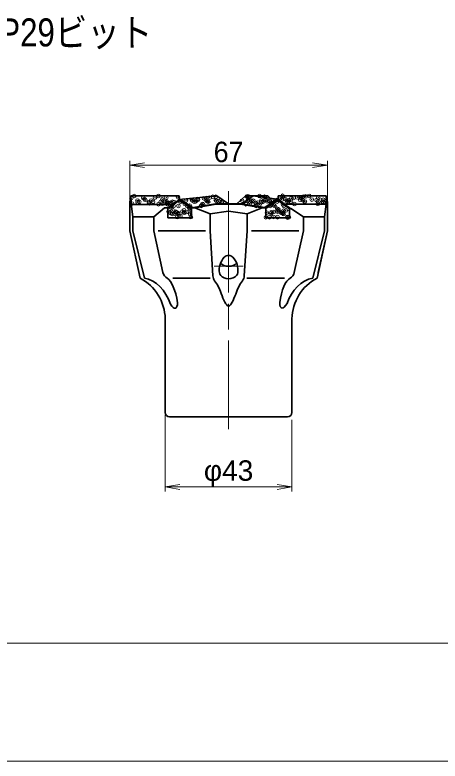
# Model space of a CAD drawing. Units: millimetres at full size, sheet at 1:2.5; details may follow other scales. Extents: x 1766 to 3446, y 896 to 2099.
# Drawn here: x 2726.6 to 2870.8, y 910.8 to 1163.7 of the extents above; entities that cross this region are included whole.
import ezdxf
from ezdxf.enums import TextEntityAlignment as Align

# ---------------------------------------------------------------- set-up
doc = ezdxf.new("R2010")
doc.units = ezdxf.units.MM
doc.header["$LTSCALE"] = 2.5
doc.header["$PDMODE"] = 32
doc.header["$PDSIZE"] = 1.25
doc.linetypes.add('CHAIN', pattern=[18.5, 12, -1.5, 3.5, -1.5])
for name, color, linetype, lineweight in [('1外形線', 7, 'Continuous', 35), ('2細い実線', 3, 'Continuous', 20), ('4中心線', 1, 'CHAIN', 15), ('6寸法線', 4, 'Continuous', 13), ('7 枠・タイトル', 7, 'Continuous', 13), ('DEFPOINTS_8', 7, 'Continuous', 13)]:
    doc.layers.add(name, color=color, linetype=linetype, lineweight=lineweight)
doc.layers.add('9文字', color=7, linetype='Continuous')
doc.styles.add('ＭＳ Ｐゴシック', font='')
doc.styles.get('ＭＳ Ｐゴシック').set_extended_font_data('MS PGothic')

# ---------------------------------------------------------------- blocks, each defined once
blk = doc.blocks.new('open_arrow')
at = {"color": 0, "linetype": 'Continuous', "lineweight": -2}
blk.add_lwpolyline([(7.5, 1.25), (0, 0), (7.5, -1.25)], dxfattribs=at)

msp = doc.modelspace()

# ---------------------------------------------------------------- linework, layer by layer
at = {"layer": '1外形線'}
for p, q in [((2765.602, 1100.292), (2765.585, 1090.479)), ((2765.968, 1102.417), (2765.602, 1100.292)), ((2765.968, 1102.417), (2766.08, 1099.479)), ((2765.968, 1102.417), (2782.293, 1102.417)), ((2782.679, 1101.208), (2778.471, 1098.327)), ((2778.471, 1098.123), (2782.328, 1100.804)), ((2782.285, 1100.938), (2782.293, 1102.417)), ((2782.286, 1101.148), (2795.159, 1102.417)), ((2782.471, 1100.849), (2782.679, 1101.208)), ((2782.613, 1100.804), (2786.471, 1098.123)), ((2782.679, 1101.208), (2786.834, 1098.389)), ((2795.159, 1102.417), (2799.085, 1099.719)), ((2804.835, 1102.417), (2801.858, 1099.715)), ((2807.448, 1102.417), (2803.528, 1099.719)), ((2804.835, 1102.417), (2812.374, 1102.417)), ((2804.835, 1102.417), (2806.157, 1101.528)), ((2815.492, 1101.208), (2807.448, 1102.417)), ((2815.492, 1101.208), (2811.396, 1098.43)), ((2811.7, 1098.103), (2815.7, 1100.883)), ((2812.374, 1102.417), (2813.158, 1101.558)), ((2815.7, 1100.883), (2815.492, 1101.208)), ((2815.492, 1101.208), (2819.7, 1098.327)), ((2819.7, 1098.103), (2815.7, 1100.883)), ((2815.886, 1100.938), (2815.878, 1102.417)), ((2815.878, 1102.417), (2832.201, 1102.417)), ((2832.201, 1102.417), (2832.585, 1100.187)), ((2832.201, 1102.417), (2832.201, 1099.557)), ((2766.08, 1099.688), (2766.569, 1095.209)), ((2766.103, 1099.479), (2780.422, 1099.479)), ((2777.308, 1098.327), (2773.738, 1095.209)), ((2778.386, 1098.327), (2777.308, 1098.327)), ((2778.471, 1098.327), (2777.308, 1098.327)), ((2778.471, 1098.103), (2778.471, 1098.327)), ((2778.471, 1094.923), (2778.471, 1098.123)), ((2778.471, 1098.123), (2778.471, 1094.903)), ((2778.471, 1094.903), (2778.471, 1098.103)), ((2786.471, 1098.327), (2794.642, 1099.719)), ((2787.645, 1098.327), (2786.471, 1098.327)), ((2786.471, 1098.327), (2786.471, 1098.103)), ((2786.471, 1098.123), (2786.471, 1094.903)), ((2786.471, 1094.903), (2786.471, 1098.103)), ((2787.645, 1098.327), (2794.879, 1099.557)), ((2787.645, 1098.327), (2792.79, 1096.222)), ((2794.642, 1099.719), (2803.528, 1099.719)), ((2794.879, 1099.557), (2803.164, 1099.557)), ((2810.526, 1098.327), (2803.164, 1099.557)), ((2803.528, 1099.719), (2812.023, 1098.327)), ((2810.526, 1098.327), (2805.38, 1096.222)), ((2810.526, 1098.327), (2812.023, 1098.327)), ((2811.7, 1094.903), (2811.7, 1098.103)), ((2817.903, 1099.557), (2832.201, 1099.557)), ((2819.7, 1094.903), (2819.7, 1098.327)), ((2820.245, 1098.098), (2819.7, 1098.103)), ((2820.245, 1098.098), (2824.433, 1095.209)), ((2832.201, 1099.557), (2831.602, 1095.209)), ((2832.585, 1100.187), (2832.585, 1090.479)), ((2773.738, 1095.209), (2766.569, 1095.209)), ((2766.569, 1095.209), (2766.569, 1090.479)), ((2773.738, 1095.209), (2773.738, 1090.479)), ((2792.79, 1096.222), (2799.085, 1097.155)), ((2792.79, 1096.222), (2792.79, 1090.479)), ((2805.38, 1096.222), (2799.085, 1097.155)), ((2805.38, 1096.222), (2805.38, 1090.479)), ((2824.433, 1095.209), (2831.602, 1095.209)), ((2824.433, 1095.209), (2831.602, 1095.209)), ((2824.433, 1095.209), (2824.433, 1090.479)), ((2831.602, 1095.209), (2831.602, 1090.479)), ((2778.471, 1094.903), (2786.471, 1094.903)), ((2786.471, 1094.903), (2778.471, 1094.903)), ((2786.151, 1094.903), (2778.79, 1094.903)), ((2778.79, 1094.903), (2786.151, 1094.903)), ((2811.7, 1094.903), (2819.7, 1094.903)), ((2812.019, 1094.903), (2819.381, 1094.903)), ((2765.585, 1090.479), (2769.085, 1074.479)), ((2766.569, 1090.479), (2770.561, 1074.479)), ((2773.738, 1090.479), (2776.811, 1076.431)), ((2775.25, 1090.479), (2791.31, 1090.479)), ((2792.79, 1090.479), (2793.756, 1075.236)), ((2805.38, 1090.479), (2804.415, 1075.236)), ((2822.921, 1090.479), (2806.86, 1090.479)), ((2824.433, 1090.479), (2821.36, 1076.431)), ((2831.602, 1090.479), (2827.61, 1074.479)), ((2832.585, 1090.479), (2829.085, 1074.479)), ((2832.585, 1090.479), (2829.512, 1076.431)), ((2792.878, 1074.479), (2780.171, 1074.479)), ((2805.293, 1074.479), (2818, 1074.479)), ((2777.585, 1060.678), (2777.585, 1028.979)), ((2820.585, 1060.678), (2820.585, 1028.979)), ((2779.085, 1027.479), (2819.085, 1027.479))]:
    msp.add_line(p, q, dxfattribs=at)
for centre, radius, start, end in [((2782.471, 1100.599), 0.25, 55.20405, 124.79595), ((2802.187, 1077.24), 6.263, 136.68446, 188.76369), ((2799.085, 1080.164), 2, 43.31554, 136.68446), ((2795.984, 1077.24), 6.263, 351.23631, 43.31554), ((2779.742, 1077.072), 3, 192.33909, 241.36114), ((2796.75, 1075.426), 3, 183.62463, 217.16401), ((2801.421, 1075.426), 3, 322.83599, 356.37537), ((2818.429, 1077.072), 3, 299.8577, 347.66091), ((2761.734, 1060.434), 15.853, 0.88251, 62.37348), ((2836.435, 1060.434), 15.852, 117.62364, 179.12037), ((2779.085, 1028.979), 1.5, 180, 270), ((2819.085, 1028.979), 1.5, 270, 0)]:
    msp.add_arc(centre, radius, start, end, dxfattribs=at)
for centre, major_axis, ratio, start_param, end_param in [((2799.085, 1080.58), (-3.091, 0), 0.679651, 0.5009551, 2.6406376), ((2799.085, 1076.378), (-3.091, 0), 0.679651, 6.2831853, 9.424778), ((2768.998, 1059.734), (0, 14.889), 0.757569, 5.1230895, 6.1441287), ((2777.356, 1059.696), (0, 15), 0.326562, 5.1554935, 6.0982292), ((2789.27, 1061.599), (0, 15), 0.566667, 5.25251, 5.6412666), ((2808.901, 1061.599), (0, 15), 0.566667, 0.6419187, 1.0487032), ((2820.839, 1059.735), (0, 15), 0.326562, 0.1849561, 1.1276919), ((2829.197, 1059.774), (0, 14.853), 0.759403, 0.1412444, 1.1506088), ((2779.626, 1069.121), (1.471, -4.842), 0.325734, 5.3995768, 7.092511), ((2818.569, 1069.205), (-1.471, -4.842), 0.325734, 5.4854456, 7.1870441)]:
    msp.add_ellipse(centre, major_axis=major_axis, ratio=ratio, start_param=start_param, end_param=end_param, dxfattribs=at)
msp.add_open_spline([(2796.56, 1069.313), (2797.398, 1067.151), (2798.236, 1064.99), (2799.085, 1065.02), (2799.894, 1065.049), (2800.714, 1067.065), (2801.533, 1069.08)], degree=3, knots=[0, 0, 0, 0, 1, 1, 1, 2, 2, 2, 2], dxfattribs=at)
at = {"layer": '2細い実線'}
for p in [(2767.102, 1102.318), (2775.312, 1102.369), (2805.311, 1102.122), (2805.607, 1102.228), (2809.534, 1102.278), (2817.422, 1102.405), (2825.175, 1102.196), (2826.395, 1102.357), (2766.111, 1101.549), (2766.293, 1099.736), (2768.191, 1100.75), (2768.229, 1100.211), (2768.824, 1100.347), (2770.163, 1101.695), (2770.526, 1101.306), (2770.802, 1101.053), (2772.066, 1100.193), (2772.107, 1099.857), (2772.862, 1100.759), (2773.495, 1100.356), (2774.089, 1101.745), (2776.117, 1100.339), (2776.56, 1099.679), (2776.617, 1101.173), (2777.533, 1100.767), (2777.926, 1101.727), (2778.11, 1099.805), (2778.166, 1100.364), (2778.597, 1099.948), (2779.378, 1100.05), (2780.044, 1100.389), (2780.597, 1100.211), (2781.978, 1101.873), (2782.635, 1100.479), (2782.837, 1100.373), (2784.2, 1099.673), (2784.635, 1100.743), (2786.673, 1101.011), (2786.876, 1100.784), (2787.453, 1101.114), (2787.508, 1100.381), (2787.932, 1100.516), (2788.673, 1101.274), (2788.709, 1100.989), (2790.202, 1099.621), (2790.71, 1101.542), (2791.491, 1101.645), (2791.547, 1100.793), (2791.859, 1100.566), (2792.18, 1100.39), (2792.71, 1101.806), (2793.792, 1102.05), (2794.712, 1100.938), (2794.748, 1102.074), (2794.988, 1100.684), (2795.696, 1100.548), (2796.218, 1100.801), (2796.851, 1100.398), (2803.674, 1100.744), (2805.561, 1100.818), (2806.193, 1100.415), (2806.206, 1099.699), (2806.804, 1100.754), (2807.081, 1100.5), (2807.511, 1100.726), (2808.244, 1099.967), (2809.025, 1100.07), (2810.232, 1100.827), (2810.244, 1100.23), (2810.864, 1100.424), (2811.314, 1102.07), (2811.562, 1100.872), (2811.59, 1101.817), (2812.282, 1100.499), (2812.895, 1100.621), (2813.062, 1100.601), (2814.282, 1100.762), (2814.903, 1100.835), (2815.488, 1100.922), (2815.536, 1100.432), (2816.319, 1101.03), (2817.1, 1101.133), (2817.404, 1101.937), (2818.319, 1101.293), (2818.897, 1100.569), (2819.174, 1100.316), (2819.326, 1100.903), (2819.574, 1100.844), (2820.207, 1100.441), (2820.357, 1101.562), (2821.138, 1101.665), (2822.357, 1101.825), (2823.377, 1101.049), (2823.406, 1101.886), (2823.683, 1101.633), (2824.246, 1100.852), (2824.395, 1102.093), (2824.878, 1100.449), (2824.988, 1100.437), (2827.303, 1101.099), (2828.917, 1100.861), (2829.332, 1099.693), (2829.497, 1101.753), (2829.549, 1100.458), (2830.99, 1100.385), (2831.14, 1101.081), (2831.267, 1100.132), (2775.34, 1099.519), (2778.386, 1099.552), (2779.691, 1098.356), (2780.138, 1097.498), (2780.443, 1098.914), (2782.072, 1098.982), (2783.975, 1097.48), (2785.114, 1098.922), (2785.693, 1098.305), (2785.97, 1098.051), (2785.999, 1099.032), (2789.786, 1098.931), (2789.836, 1099.014), (2790.479, 1099.368), (2804.987, 1099.538), (2808.386, 1099.304), (2808.47, 1098.964), (2809.628, 1099.388), (2813.142, 1098.973), (2813.465, 1099.369), (2814.388, 1099.253), (2814.665, 1098.999), (2815.583, 1098.031), (2815.665, 1097.06), (2815.969, 1097.804), (2816.115, 1097.079), (2817.517, 1099.515), (2817.702, 1097.329), (2817.813, 1098.981), (2818.483, 1097.431), (2819.42, 1098.013), (2821.443, 1099.565), (2778.745, 1097.011), (2779.377, 1096.608), (2779.98, 1096.246), (2780.761, 1096.349), (2781.184, 1096.988), (2781.46, 1096.735), (2781.655, 1095.157), (2781.98, 1096.509), (2782.167, 1096.092), (2782.765, 1095.539), (2783.416, 1097.02), (2784.018, 1096.778), (2784.049, 1096.617), (2784.799, 1096.88), (2786.018, 1097.041), (2786.093, 1096.142), (2786.326, 1095.166), (2811.751, 1095.091), (2812.076, 1096.668), (2812.953, 1095.119), (2813.56, 1096.479), (2813.665, 1096.797), (2814.353, 1095.217), (2814.445, 1096.9), (2815.677, 1095.141), (2816.747, 1096.676), (2817.462, 1096.436), (2817.611, 1096.625), (2817.739, 1096.182), (2819.024, 1095.225), (2819.044, 1094.986), (2819.515, 1095.123)]:
    msp.add_point(p, dxfattribs=at)
at = {"layer": '4中心線'}
for p, q in [((2799.085, 1103.914), (2799.085, 1099.719)), ((2799.085, 1099.557), (2799.085, 1022.459)), ((2804.017, 1078.479), (2794.154, 1078.479))]:
    msp.add_line(p, q, dxfattribs=at)
at = {"layer": '6寸法線'}
for p, q in [((2765.585, 1098.479), (2765.585, 1114.263)), ((2832.585, 1100.557), (2832.585, 1114.263)), ((2765.585, 1112.763), (2832.585, 1112.763)), ((2777.585, 1027.979), (2777.585, 1002.199)), ((2820.585, 1026.479), (2820.585, 1002.199)), ((2777.585, 1003.699), (2820.585, 1003.699))]:
    msp.add_line(p, q, dxfattribs=at)
at = {"layer": '7 枠・タイトル'}
msp.add_line((1805.81, 950.777), (3405.81, 950.777), dxfattribs=at)
at = {"layer": 'DEFPOINTS_8'}
msp.add_line((1765.81, 910.777), (3445.81, 910.777), dxfattribs=at)

# ---------------------------------------------------------------- block references
at = {"layer": '6寸法線', "xscale": 0.667, "yscale": 0.667}
for p in [(2765.585, 1112.763), (2777.585, 1003.699)]:
    msp.add_blockref('open_arrow', p, dxfattribs=at)
at = {"layer": '6寸法線', "xscale": 0.667, "yscale": 0.667, "rotation": 180}
for p in [(2832.585, 1112.763), (2820.585, 1003.699)]:
    msp.add_blockref('open_arrow', p, dxfattribs=at)

# ---------------------------------------------------------------- texts
at = {"layer": '6寸法線', "style": 'ＭＳ Ｐゴシック'}
msp.add_text('67', height=6.928, dxfattribs=at).set_placement((2799.085, 1117.263), align=Align.MIDDLE_CENTER)
at = {"layer": '6寸法線', "style": 'ＭＳ Ｐゴシック', "width": 1.05}
msp.add_text('φ43', height=6.928, dxfattribs=at).set_placement((2799.085, 1009.253), align=Align.MIDDLE_CENTER)
at = {"layer": '9文字', "style": 'ＭＳ Ｐゴシック', "width": 0.85}
msp.add_text('6.SP29ビット', height=9.501, dxfattribs=at).set_placement((2773.214, 1157.77), align=Align.MIDDLE_RIGHT)

doc.saveas('drawing.dxf')
